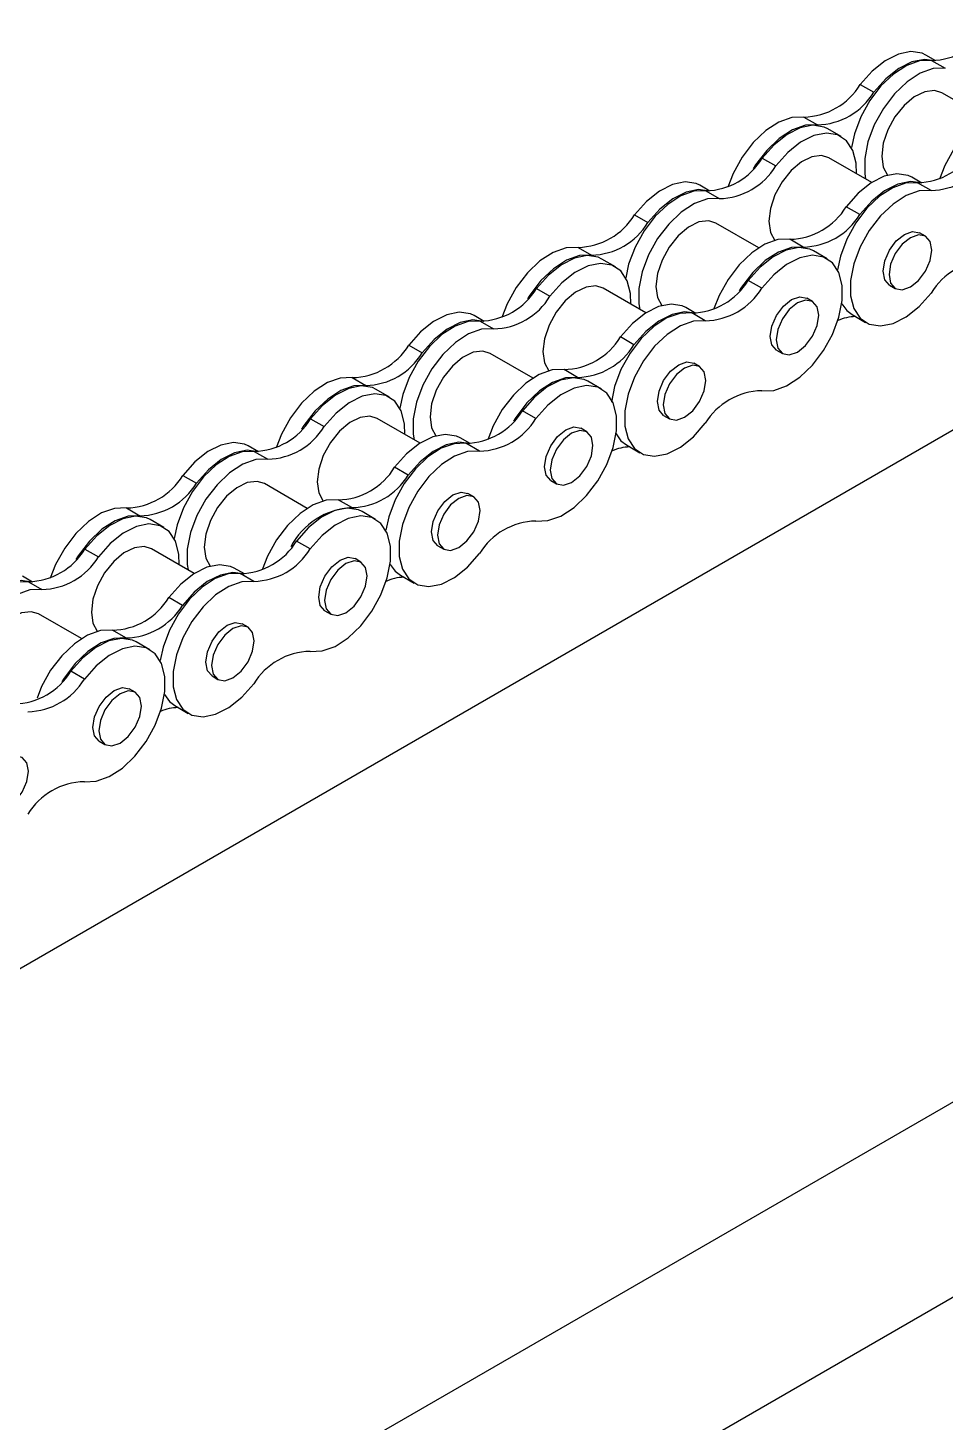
# Model space of a CAD drawing. Header units: metres. Extents: x 0 to 21025, y 0 to 14850.
# Drawn here: x 13940.5 to 14013.4, y 5738 to 5848.9 of the extents above; entities that cross this region are included whole.
import ezdxf

# ---------------------------------------------------------------- set-up
doc = ezdxf.new("R2010")
doc.units = ezdxf.units.M
doc.header["$LTSCALE"] = 25
doc.layers.add('SL4', color=4, linetype='Continuous')

msp = doc.modelspace()

# ---------------------------------------------------------------- linework, layer by layer
at = {"layer": 'SL4'}
for p, q in [((14012.698, 5846.318), (14011.898, 5846.78)), ((14012.366, 5846.346), (14013.441, 5845.726)), ((14006.694, 5844.436), (14007.768, 5843.816)), ((14016.582, 5841.812), (14013.176, 5843.779)), ((14002.203, 5841.844), (14003.278, 5841.224)), ((14005.175, 5840.292), (14004.1, 5840.913)), ((13998.896, 5838.57), (13999.97, 5837.949)), ((14007.602, 5836.628), (14004.195, 5838.595)), ((14011.582, 5836.594), (14010.783, 5837.055)), ((14012.325, 5836.001), (14011.25, 5836.622)), ((13994.737, 5835.95), (13993.938, 5836.411)), ((13994.405, 5835.978), (13995.48, 5835.357)), ((14006.653, 5834.092), (14005.578, 5834.712)), ((13988.733, 5834.068), (13989.808, 5833.448)), ((13998.622, 5831.444), (13995.215, 5833.411)), ((14002.162, 5831.5), (14001.088, 5832.12)), ((14011.875, 5832.358), (14011.409, 5832.627)), ((13984.243, 5831.476), (13985.318, 5830.855)), ((14004.059, 5830.568), (14002.985, 5831.189)), ((13987.215, 5829.924), (13986.14, 5830.544)), ((13998.855, 5828.225), (13997.78, 5828.845)), ((13980.935, 5828.201), (13982.01, 5827.581)), ((13989.642, 5826.26), (13986.235, 5828.227)), ((14009.011, 5828.473), (14009.477, 5828.204)), ((13993.622, 5826.225), (13992.822, 5826.687)), ((14002.895, 5827.174), (14002.429, 5827.443)), ((13976.777, 5825.581), (13975.977, 5826.043)), ((13976.445, 5825.609), (13977.52, 5824.989)), ((13994.364, 5825.633), (13993.29, 5826.253)), ((14006.045, 5826.119), (14007.12, 5825.498)), ((13090.289, 5283.649), (14027.187, 5824.509)), ((13988.692, 5823.723), (13987.617, 5824.344)), ((13970.773, 5823.7), (13971.847, 5823.079)), ((14000.031, 5823.289), (14000.497, 5823.02)), ((13980.661, 5821.076), (13977.255, 5823.042)), ((13993.915, 5821.99), (13993.449, 5822.259)), ((13966.282, 5821.108), (13967.357, 5820.487)), ((13984.202, 5821.131), (13983.127, 5821.752)), ((13969.254, 5819.556), (13968.179, 5820.176)), ((13986.099, 5820.2), (13985.024, 5820.82)), ((13962.975, 5817.833), (13964.049, 5817.212)), ((13971.681, 5815.891), (13968.274, 5817.858)), ((13980.894, 5817.857), (13979.819, 5818.477)), ((13991.051, 5818.104), (13991.516, 5817.836)), ((13984.934, 5816.806), (13984.469, 5817.075)), ((13958.816, 5815.213), (13958.017, 5815.674)), ((13975.661, 5815.857), (13974.862, 5816.319)), ((13976.404, 5815.265), (13975.329, 5815.885)), ((13988.085, 5815.75), (13989.16, 5815.13)), ((13958.484, 5815.241), (13959.559, 5814.62)), ((13952.812, 5813.331), (13953.887, 5812.711)), ((13970.732, 5813.355), (13969.657, 5813.975)), ((13962.701, 5810.707), (13959.294, 5812.674)), ((13982.07, 5812.92), (13982.536, 5812.651)), ((13966.241, 5810.763), (13965.167, 5811.383)), ((13975.954, 5811.622), (13975.488, 5811.89)), ((13948.322, 5810.739), (13949.397, 5810.119)), ((13968.138, 5809.831), (13967.064, 5810.452)), ((13951.294, 5809.187), (13950.219, 5809.808)), ((13962.934, 5807.488), (13961.859, 5808.109)), ((13973.09, 5807.736), (13973.556, 5807.467)), ((13945.014, 5807.465), (13946.089, 5806.844)), ((13953.721, 5805.523), (13950.314, 5807.49)), ((13966.974, 5806.438), (13966.508, 5806.706)), ((13957.701, 5805.489), (13956.901, 5805.95)), ((13958.443, 5804.896), (13957.369, 5805.517)), ((13940.856, 5804.844), (13940.056, 5805.306)), ((13940.524, 5804.872), (13941.599, 5804.252)), ((13970.124, 5805.382), (13971.199, 5804.762)), ((13952.771, 5802.987), (13951.696, 5803.607)), ((13944.74, 5800.339), (13941.334, 5802.306)), ((13964.11, 5802.552), (13964.576, 5802.283)), ((13948.281, 5800.394), (13947.206, 5801.015)), ((13957.994, 5801.253), (13957.528, 5801.522)), ((13950.178, 5799.463), (13949.103, 5800.084)), ((13136.586, 5256.922), (14073.485, 5797.782)), ((13944.973, 5797.12), (13943.898, 5797.74)), ((13955.13, 5797.368), (13955.595, 5797.099)), ((13949.013, 5796.069), (13948.548, 5796.338)), ((13952.164, 5795.014), (13953.239, 5794.393)), ((13946.149, 5792.183), (13946.615, 5791.915)), ((14080.22, 5786.117), (13143.322, 5245.256))]:
    msp.add_line(p, q, dxfattribs=at)
at = {"layer": 'SL4', "flags": 128}
for points in [[(14011.898, 5846.78), (14011.606, 5846.918), (14010.72, 5847.055), (14009.721, 5846.853), (14008.674, 5846.324), (14007.643, 5845.501), (14006.694, 5844.436)], [(14012.366, 5846.346), (14011.416, 5846.315), (14010.386, 5845.947), (14009.338, 5845.267), (14008.34, 5844.316), (14007.453, 5843.155), (14006.735, 5841.857), (14006.229, 5840.503), (14005.997, 5839.421)], [(14013.441, 5845.726), (14012.491, 5845.694), (14011.46, 5845.327), (14010.413, 5844.646), (14009.414, 5843.696), (14008.528, 5842.535), (14007.809, 5841.237), (14007.304, 5839.883), (14007.043, 5838.558), (14007.043, 5837.346), (14007.117, 5836.908)], [(14012.616, 5846.321), (14011.795, 5846.435), (14010.796, 5846.233), (14009.749, 5845.704), (14008.718, 5844.881), (14007.768, 5843.816)], [(14013.176, 5843.779), (14012.596, 5843.958), (14011.819, 5843.862), (14010.986, 5843.453), (14010.173, 5842.769), (14009.45, 5841.87), (14008.882, 5840.835), (14008.52, 5839.758), (14008.396, 5838.733)], [(14019.048, 5842.488), (14018.099, 5842.457), (14017.068, 5842.09), (14016.02, 5841.409), (14015.022, 5840.459), (14014.135, 5839.298), (14013.417, 5838), (14012.991, 5836.908)], [(14002.203, 5841.844), (14001.254, 5841.813), (14000.223, 5841.445), (13999.175, 5840.765), (13998.177, 5839.815), (13997.291, 5838.654), (13996.572, 5837.356), (13996.146, 5836.264)], [(14003.278, 5841.224), (14002.329, 5841.192), (14001.298, 5840.825), (14000.25, 5840.145), (13999.252, 5839.194), (13998.366, 5838.033), (13998.178, 5837.735)], [(14004.1, 5840.913), (14003.808, 5841.051), (14002.922, 5841.189), (14001.923, 5840.986), (14000.876, 5840.457), (13999.845, 5839.634), (13998.896, 5838.57)], [(14006.396, 5837.325), (14006.368, 5838.169), (14006.107, 5839.192), (14005.602, 5839.962), (14004.883, 5840.431), (14003.997, 5840.568), (14002.998, 5840.366), (14001.951, 5839.837), (14000.92, 5839.014), (13999.97, 5837.949)], [(14004.195, 5838.595), (14003.615, 5838.774), (14002.839, 5838.678), (14002.006, 5838.269), (14001.192, 5837.585), (14000.47, 5836.686), (13999.902, 5835.651), (13999.54, 5834.574), (13999.415, 5833.549)], [(14008.396, 5838.733), (14008.52, 5837.852), (14008.865, 5837.212)], [(13993.938, 5836.411), (13993.646, 5836.549), (13992.759, 5836.687), (13991.761, 5836.485), (13990.713, 5835.956), (13989.682, 5835.133), (13988.733, 5834.068)], [(14011.25, 5836.622), (14010.301, 5836.59), (14009.27, 5836.223), (14008.222, 5835.543), (14007.224, 5834.592), (14006.338, 5833.431), (14005.619, 5832.133), (14005.113, 5830.779), (14004.881, 5829.697)], [(14010.783, 5837.055), (14010.49, 5837.194), (14009.604, 5837.331), (14008.606, 5837.129), (14007.558, 5836.6), (14006.527, 5835.777), (14005.578, 5834.712)], [(14011.5, 5836.596), (14010.679, 5836.711), (14009.68, 5836.508), (14008.633, 5835.979), (14007.602, 5835.156), (14006.653, 5834.092)], [(13994.405, 5835.978), (13993.456, 5835.946), (13992.425, 5835.579), (13991.378, 5834.898), (13990.379, 5833.948), (13989.493, 5832.787), (13988.774, 5831.489), (13988.268, 5830.135), (13988.037, 5829.053)], [(13995.48, 5835.357), (13994.531, 5835.326), (13993.5, 5834.958), (13992.452, 5834.278), (13991.454, 5833.327), (13990.568, 5832.167), (13989.849, 5830.868), (13989.343, 5829.514), (13989.082, 5828.19), (13989.082, 5826.978), (13989.156, 5826.54)], [(13994.656, 5835.952), (13993.834, 5836.066), (13992.836, 5835.864), (13991.788, 5835.335), (13990.757, 5834.512), (13989.808, 5833.448)], [(14012.325, 5836.001), (14011.375, 5835.97), (14010.345, 5835.602), (14009.297, 5834.922), (14008.299, 5833.972), (14007.412, 5832.811), (14006.694, 5831.513), (14006.188, 5830.159), (14005.927, 5828.834), (14005.927, 5827.622), (14006.188, 5826.599), (14006.694, 5825.829), (14007.412, 5825.36), (14008.299, 5825.223), (14009.297, 5825.425), (14010.345, 5825.954), (14011.375, 5826.777), (14012.325, 5827.841)], [(13995.215, 5833.411), (13994.635, 5833.59), (13993.858, 5833.493), (13993.026, 5833.085), (13992.212, 5832.401), (13991.489, 5831.501), (13990.922, 5830.467), (13990.559, 5829.39), (13990.435, 5828.365)], [(13999.415, 5833.549), (13999.54, 5832.668), (13999.885, 5832.028)], [(14001.088, 5832.12), (14000.138, 5832.089), (13999.107, 5831.721), (13998.06, 5831.041), (13997.061, 5830.09), (13996.175, 5828.93), (13995.456, 5827.631), (13995.03, 5826.539)], [(14008.514, 5829.571), (14008.643, 5830.395), (14009.011, 5831.243), (14009.561, 5831.985), (14010.21, 5832.509), (14010.859, 5832.734), (14011.409, 5832.627)], [(14008.98, 5829.302), (14009.109, 5828.627), (14009.477, 5828.204), (14010.027, 5828.097), (14010.676, 5828.323), (14011.325, 5828.847), (14011.875, 5829.589), (14012.243, 5830.436), (14012.372, 5831.26), (14012.243, 5831.935), (14011.875, 5832.358), (14011.325, 5832.465), (14010.676, 5832.24), (14010.027, 5831.716), (14009.477, 5830.974), (14009.109, 5830.126), (14008.98, 5829.302)], [(13984.243, 5831.476), (13983.293, 5831.445), (13982.263, 5831.077), (13981.215, 5830.397), (13980.217, 5829.446), (13979.33, 5828.285), (13978.612, 5826.987), (13978.185, 5825.895)], [(14002.162, 5831.5), (14001.213, 5831.468), (14000.182, 5831.101), (13999.134, 5830.42), (13998.136, 5829.47), (13997.25, 5828.309), (13997.062, 5828.011)], [(14002.985, 5831.189), (14002.692, 5831.327), (14001.806, 5831.464), (14000.808, 5831.262), (13999.76, 5830.733), (13998.729, 5829.91), (13997.78, 5828.845)], [(13985.318, 5830.855), (13984.368, 5830.824), (13983.337, 5830.457), (13982.29, 5829.776), (13981.291, 5828.826), (13980.405, 5827.665), (13980.218, 5827.367)], [(13986.14, 5830.544), (13985.848, 5830.683), (13984.961, 5830.82), (13983.963, 5830.618), (13982.915, 5830.089), (13981.885, 5829.266), (13980.935, 5828.201)], [(13988.435, 5826.956), (13988.408, 5827.801), (13988.147, 5828.824), (13987.641, 5829.594), (13986.922, 5830.062), (13986.036, 5830.2), (13985.038, 5829.998), (13983.99, 5829.468), (13982.959, 5828.646), (13982.01, 5827.581)], [(13998.855, 5820.065), (13999.804, 5820.097), (14000.835, 5820.464), (14001.882, 5821.144), (14002.881, 5822.095), (14003.767, 5823.256), (14004.486, 5824.554), (14004.992, 5825.908), (14005.253, 5827.233), (14005.253, 5828.445), (14004.992, 5829.468), (14004.486, 5830.238), (14003.767, 5830.706), (14002.881, 5830.844), (14001.882, 5830.642), (14000.835, 5830.113), (13999.804, 5829.29), (13998.855, 5828.225)], [(14009.011, 5828.473), (14009.011, 5828.473), (14008.643, 5828.896), (14008.514, 5829.571)], [(13986.235, 5828.227), (13985.655, 5828.406), (13984.878, 5828.309), (13984.046, 5827.901), (13983.232, 5827.216), (13982.509, 5826.317), (13981.941, 5825.283), (13981.579, 5824.205), (13981.455, 5823.181)], [(13990.435, 5828.365), (13990.559, 5827.483), (13990.905, 5826.843)], [(13992.822, 5826.687), (13992.53, 5826.825), (13991.643, 5826.963), (13990.645, 5826.761), (13989.598, 5826.231), (13988.567, 5825.409), (13987.617, 5824.344)], [(13999.534, 5824.387), (13999.663, 5825.211), (14000.031, 5826.058), (14000.581, 5826.801), (14001.23, 5827.324), (14001.879, 5827.55), (14002.429, 5827.443)], [(14000, 5824.118), (14000.129, 5823.443), (14000.496, 5823.02), (14001.047, 5822.913), (14001.696, 5823.139), (14002.345, 5823.662), (14002.895, 5824.405), (14003.263, 5825.252), (14003.392, 5826.076), (14003.263, 5826.751), (14002.895, 5827.174), (14002.345, 5827.281), (14001.696, 5827.056), (14001.047, 5826.532), (14000.496, 5825.79), (14000.129, 5824.942), (14000, 5824.118)], [(14005.223, 5826.99), (14005.619, 5826.449), (14006.045, 5826.119)], [(13976.445, 5825.609), (13975.495, 5825.578), (13974.465, 5825.21), (13973.417, 5824.53), (13972.419, 5823.58), (13971.532, 5822.419), (13970.814, 5821.12), (13970.308, 5819.766), (13970.076, 5818.684)], [(13975.977, 5826.043), (13975.685, 5826.181), (13974.799, 5826.319), (13973.8, 5826.116), (13972.753, 5825.587), (13971.722, 5824.764), (13970.773, 5823.7)], [(13976.695, 5825.584), (13975.874, 5825.698), (13974.875, 5825.496), (13973.828, 5824.967), (13972.797, 5824.144), (13971.847, 5823.079)], [(13993.29, 5826.253), (13992.34, 5826.222), (13991.309, 5825.854), (13990.262, 5825.174), (13989.263, 5824.224), (13988.377, 5823.063), (13987.658, 5821.765), (13987.153, 5820.411), (13986.898, 5819.149)], [(13994.364, 5825.633), (13993.415, 5825.601), (13992.384, 5825.234), (13991.337, 5824.554), (13990.338, 5823.603), (13989.452, 5822.442), (13988.733, 5821.144), (13988.227, 5819.79), (13987.966, 5818.465), (13987.966, 5817.253), (13988.227, 5816.23), (13988.733, 5815.46), (13989.452, 5814.992), (13990.338, 5814.854), (13991.337, 5815.056), (13992.384, 5815.586), (13993.415, 5816.408), (13994.364, 5817.473)], [(13993.54, 5826.228), (13992.718, 5826.342), (13991.72, 5826.14), (13990.672, 5825.611), (13989.641, 5824.788), (13988.692, 5823.723)], [(13977.52, 5824.989), (13976.57, 5824.957), (13975.539, 5824.59), (13974.492, 5823.91), (13973.493, 5822.959), (13972.607, 5821.798), (13971.888, 5820.5), (13971.383, 5819.146), (13971.122, 5817.821), (13971.122, 5816.609), (13971.196, 5816.172)], [(14000.031, 5823.289), (14000.031, 5823.289), (13999.663, 5823.712), (13999.534, 5824.387)], [(13977.255, 5823.042), (13976.675, 5823.221), (13975.898, 5823.125), (13975.065, 5822.716), (13974.252, 5822.032), (13973.529, 5821.133), (13972.961, 5820.099), (13972.599, 5819.021), (13972.475, 5817.996)], [(13981.455, 5823.181), (13981.579, 5822.299), (13981.924, 5821.659)], [(13990.554, 5819.203), (13990.683, 5820.027), (13991.051, 5820.874), (13991.601, 5821.616), (13992.25, 5822.14), (13992.899, 5822.366), (13993.449, 5822.259)], [(13991.019, 5818.934), (13991.149, 5818.259), (13991.516, 5817.836), (13992.066, 5817.729), (13992.715, 5817.954), (13993.364, 5818.478), (13993.915, 5819.22), (13994.282, 5820.068), (13994.411, 5820.892), (13994.282, 5821.567), (13993.915, 5821.99), (13993.364, 5822.097), (13992.715, 5821.871), (13992.066, 5821.348), (13991.516, 5820.605), (13991.149, 5819.758), (13991.019, 5818.934)], [(13966.282, 5821.108), (13965.333, 5821.076), (13964.302, 5820.709), (13963.254, 5820.028), (13962.256, 5819.078), (13961.37, 5817.917), (13960.651, 5816.619), (13960.225, 5815.527)], [(13983.127, 5821.752), (13982.178, 5821.72), (13981.147, 5821.353), (13980.099, 5820.672), (13979.101, 5819.722), (13978.214, 5818.561), (13977.496, 5817.263), (13977.07, 5816.171)], [(13984.202, 5821.131), (13983.252, 5821.1), (13982.222, 5820.732), (13981.174, 5820.052), (13980.176, 5819.102), (13979.289, 5817.941), (13979.102, 5817.642)], [(13985.024, 5820.82), (13984.732, 5820.959), (13983.845, 5821.096), (13982.847, 5820.894), (13981.8, 5820.365), (13980.769, 5819.542), (13979.819, 5818.477)], [(13967.357, 5820.487), (13966.408, 5820.456), (13965.377, 5820.088), (13964.329, 5819.408), (13963.331, 5818.457), (13962.445, 5817.297), (13962.257, 5816.998)], [(13968.179, 5820.176), (13967.887, 5820.314), (13967.001, 5820.452), (13966.002, 5820.25), (13964.955, 5819.721), (13963.924, 5818.898), (13962.975, 5817.833)], [(13970.475, 5816.588), (13970.447, 5817.432), (13970.186, 5818.455), (13969.681, 5819.225), (13968.962, 5819.694), (13968.076, 5819.831), (13967.077, 5819.629), (13966.03, 5819.1), (13964.999, 5818.277), (13964.049, 5817.212)], [(13980.894, 5809.697), (13981.844, 5809.728), (13982.874, 5810.096), (13983.922, 5810.776), (13984.92, 5811.727), (13985.807, 5812.887), (13986.525, 5814.186), (13987.031, 5815.54), (13987.292, 5816.864), (13987.292, 5818.076), (13987.031, 5819.1), (13986.525, 5819.87), (13985.807, 5820.338), (13984.92, 5820.476), (13983.922, 5820.273), (13982.874, 5819.744), (13981.844, 5818.921), (13980.894, 5817.857)], [(13991.051, 5818.104), (13991.051, 5818.104), (13990.683, 5818.528), (13990.554, 5819.203)], [(13968.274, 5817.858), (13967.694, 5818.037), (13966.918, 5817.941), (13966.085, 5817.532), (13965.271, 5816.848), (13964.549, 5815.949), (13963.981, 5814.915), (13963.619, 5813.837), (13963.494, 5812.812)], [(13972.475, 5817.996), (13972.599, 5817.115), (13972.944, 5816.475)], [(13974.862, 5816.319), (13974.569, 5816.457), (13973.683, 5816.594), (13972.685, 5816.392), (13971.637, 5815.863), (13970.606, 5815.04), (13969.657, 5813.975)], [(13981.574, 5814.018), (13981.703, 5814.842), (13982.07, 5815.69), (13982.621, 5816.432), (13983.27, 5816.956), (13983.919, 5817.182), (13984.469, 5817.075)], [(13982.039, 5813.75), (13982.168, 5813.075), (13982.536, 5812.652), (13983.086, 5812.545), (13983.735, 5812.77), (13984.384, 5813.294), (13984.934, 5814.036), (13985.302, 5814.884), (13985.431, 5815.708), (13985.302, 5816.383), (13984.934, 5816.806), (13984.384, 5816.913), (13983.735, 5816.687), (13983.086, 5816.163), (13982.536, 5815.421), (13982.168, 5814.574), (13982.039, 5813.75)], [(13987.212, 5816.721), (13987.658, 5816.081), (13988.085, 5815.75)], [(13958.017, 5815.674), (13957.725, 5815.813), (13956.838, 5815.95), (13955.84, 5815.748), (13954.792, 5815.219), (13953.761, 5814.396), (13952.812, 5813.331)], [(13975.329, 5815.885), (13974.38, 5815.854), (13973.349, 5815.486), (13972.301, 5814.806), (13971.303, 5813.855), (13970.417, 5812.694), (13969.698, 5811.396), (13969.192, 5810.042), (13968.96, 5808.96)], [(13975.579, 5815.86), (13974.758, 5815.974), (13973.759, 5815.772), (13972.712, 5815.243), (13971.681, 5814.42), (13970.732, 5813.355)], [(13958.484, 5815.241), (13957.535, 5815.209), (13956.504, 5814.842), (13955.457, 5814.162), (13954.458, 5813.211), (13953.572, 5812.05), (13952.853, 5810.752), (13952.347, 5809.398), (13952.116, 5808.316)], [(13959.559, 5814.62), (13958.61, 5814.589), (13957.579, 5814.222), (13956.531, 5813.541), (13955.533, 5812.591), (13954.647, 5811.43), (13953.928, 5810.132), (13953.422, 5808.778), (13953.161, 5807.453), (13953.161, 5806.241), (13953.235, 5805.803)], [(13958.735, 5815.215), (13957.913, 5815.33), (13956.915, 5815.128), (13955.867, 5814.598), (13954.836, 5813.776), (13953.887, 5812.711)], [(13976.404, 5815.265), (13975.454, 5815.233), (13974.424, 5814.866), (13973.376, 5814.185), (13972.378, 5813.235), (13971.491, 5812.074), (13970.773, 5810.776), (13970.267, 5809.422), (13970.006, 5808.097), (13970.006, 5806.885), (13970.267, 5805.862), (13970.773, 5805.092), (13971.491, 5804.623), (13972.378, 5804.486), (13973.376, 5804.688), (13974.424, 5805.217), (13975.454, 5806.04), (13976.404, 5807.105)], [(13982.07, 5812.92), (13982.07, 5812.92), (13981.703, 5813.343), (13981.574, 5814.018)], [(13959.294, 5812.674), (13958.714, 5812.853), (13957.937, 5812.757), (13957.105, 5812.348), (13956.291, 5811.664), (13955.568, 5810.765), (13955.001, 5809.73), (13954.638, 5808.653), (13954.514, 5807.628)], [(13963.494, 5812.812), (13963.619, 5811.931), (13963.964, 5811.291)], [(13965.167, 5811.383), (13964.217, 5811.352), (13963.186, 5810.984), (13962.139, 5810.304), (13961.14, 5809.354), (13960.254, 5808.193), (13959.535, 5806.895), (13959.109, 5805.803)], [(13972.593, 5808.834), (13972.722, 5809.658), (13973.09, 5810.506), (13973.64, 5811.248), (13974.289, 5811.772), (13974.938, 5811.997), (13975.488, 5811.89)], [(13973.059, 5808.565), (13973.188, 5807.89), (13973.556, 5807.467), (13974.106, 5807.36), (13974.755, 5807.586), (13975.404, 5808.11), (13975.954, 5808.852), (13976.322, 5809.7), (13976.451, 5810.524), (13976.322, 5811.198), (13975.954, 5811.622), (13975.404, 5811.729), (13974.755, 5811.503), (13974.106, 5810.979), (13973.556, 5810.237), (13973.188, 5809.389), (13973.059, 5808.565)], [(13948.322, 5810.739), (13947.372, 5810.708), (13946.342, 5810.34), (13945.294, 5809.66), (13944.296, 5808.709), (13943.409, 5807.549), (13942.691, 5806.25), (13942.264, 5805.158)], [(13949.397, 5810.119), (13948.447, 5810.087), (13947.416, 5809.72), (13946.369, 5809.039), (13945.37, 5808.089), (13944.484, 5806.928), (13944.297, 5806.63)], [(13950.219, 5809.808), (13949.927, 5809.946), (13949.04, 5810.083), (13948.042, 5809.881), (13946.994, 5809.352), (13945.964, 5808.529), (13945.014, 5807.465)], [(13967.064, 5810.452), (13966.771, 5810.59), (13965.885, 5810.728), (13964.887, 5810.525), (13963.839, 5809.996), (13962.808, 5809.174), (13961.859, 5808.109)], [(13962.934, 5799.328), (13963.883, 5799.36), (13964.914, 5799.727), (13965.961, 5800.408), (13966.96, 5801.358), (13967.846, 5802.519), (13968.565, 5803.817), (13969.071, 5805.171), (13969.332, 5806.496), (13969.332, 5807.708), (13969.071, 5808.731), (13968.565, 5809.501), (13967.846, 5809.97), (13966.96, 5810.107), (13965.961, 5809.905), (13964.914, 5809.376), (13963.883, 5808.553), (13962.934, 5807.488)], [(13952.514, 5806.22), (13952.487, 5807.064), (13952.226, 5808.087), (13951.72, 5808.857), (13951.001, 5809.326), (13950.115, 5809.463), (13949.117, 5809.261), (13948.069, 5808.732), (13947.038, 5807.909), (13946.089, 5806.844)], [(13973.09, 5807.736), (13973.09, 5807.736), (13972.722, 5808.159), (13972.593, 5808.834)], [(13950.314, 5807.49), (13949.734, 5807.669), (13948.957, 5807.572), (13948.125, 5807.164), (13947.311, 5806.48), (13946.588, 5805.58), (13946.02, 5804.546), (13945.658, 5803.469), (13945.534, 5802.444)], [(13954.514, 5807.628), (13954.638, 5806.747), (13954.984, 5806.107)], [(13963.613, 5803.65), (13963.742, 5804.474), (13964.11, 5805.322), (13964.66, 5806.064), (13965.309, 5806.588), (13965.958, 5806.813), (13966.508, 5806.706)], [(13964.079, 5803.381), (13964.208, 5802.706), (13964.575, 5802.283), (13965.126, 5802.176), (13965.775, 5802.402), (13966.424, 5802.926), (13966.974, 5803.668), (13967.342, 5804.515), (13967.471, 5805.339), (13967.342, 5806.014), (13966.974, 5806.437), (13966.424, 5806.544), (13965.775, 5806.319), (13965.126, 5805.795), (13964.575, 5805.053), (13964.208, 5804.205), (13964.079, 5803.381)], [(13957.369, 5805.517), (13956.419, 5805.485), (13955.388, 5805.118), (13954.341, 5804.437), (13953.342, 5803.487), (13952.456, 5802.326), (13951.737, 5801.028), (13951.232, 5799.674), (13951, 5798.592)], [(13956.901, 5805.95), (13956.609, 5806.088), (13955.722, 5806.226), (13954.724, 5806.024), (13953.677, 5805.495), (13952.646, 5804.672), (13951.696, 5803.607)], [(13957.619, 5805.491), (13956.797, 5805.605), (13955.799, 5805.403), (13954.751, 5804.874), (13953.72, 5804.051), (13952.771, 5802.987)], [(13969.302, 5806.253), (13969.698, 5805.712), (13970.124, 5805.382)], [(13940.524, 5804.872), (13939.574, 5804.841), (13938.544, 5804.474), (13937.496, 5803.793), (13936.498, 5802.843), (13935.611, 5801.682), (13934.893, 5800.384), (13934.387, 5799.03), (13934.155, 5797.948)], [(13940.774, 5804.847), (13939.953, 5804.961), (13938.954, 5804.759), (13937.907, 5804.23), (13936.876, 5803.407), (13935.926, 5802.342)], [(13958.443, 5804.896), (13957.494, 5804.865), (13956.463, 5804.497), (13955.416, 5803.817), (13954.417, 5802.866), (13953.531, 5801.706), (13952.812, 5800.407), (13952.306, 5799.053), (13952.045, 5797.729), (13952.045, 5796.517), (13952.306, 5795.493), (13952.812, 5794.723), (13953.531, 5794.255), (13954.417, 5794.117), (13955.416, 5794.32), (13956.463, 5794.849), (13957.494, 5795.672), (13958.443, 5796.736)], [(13941.599, 5804.252), (13940.649, 5804.221), (13939.618, 5803.853), (13938.571, 5803.173), (13937.572, 5802.222), (13936.686, 5801.061), (13935.967, 5799.763), (13935.462, 5798.409), (13935.201, 5797.085), (13935.201, 5795.873), (13935.275, 5795.435)], [(13964.11, 5802.552), (13964.11, 5802.552), (13963.742, 5802.975), (13963.613, 5803.65)], [(13941.334, 5802.306), (13940.754, 5802.485), (13939.977, 5802.388), (13939.144, 5801.98), (13938.331, 5801.295), (13937.608, 5800.396), (13937.04, 5799.362), (13936.678, 5798.284), (13936.554, 5797.26)], [(13945.534, 5802.444), (13945.658, 5801.562), (13946.003, 5800.922)], [(13947.206, 5801.015), (13946.257, 5800.984), (13945.226, 5800.616), (13944.178, 5799.936), (13943.18, 5798.985), (13942.293, 5797.824), (13941.575, 5796.526), (13941.208, 5795.612)], [(13954.633, 5798.466), (13954.762, 5799.29), (13955.13, 5800.137), (13955.68, 5800.88), (13956.329, 5801.403), (13956.978, 5801.629), (13957.528, 5801.522)], [(13955.098, 5798.197), (13955.228, 5797.522), (13955.595, 5797.099), (13956.145, 5796.992), (13956.794, 5797.218), (13957.443, 5797.741), (13957.994, 5798.484), (13958.361, 5799.331), (13958.49, 5800.155), (13958.361, 5800.83), (13957.994, 5801.253), (13957.443, 5801.36), (13956.794, 5801.135), (13956.145, 5800.611), (13955.595, 5799.869), (13955.228, 5799.021), (13955.098, 5798.197)], [(13948.281, 5800.394), (13947.331, 5800.363), (13946.301, 5799.996), (13945.253, 5799.315), (13944.255, 5798.365), (13943.368, 5797.204), (13943.181, 5796.906)], [(13949.103, 5800.084), (13948.811, 5800.222), (13947.924, 5800.359), (13946.926, 5800.157), (13945.879, 5799.628), (13944.848, 5798.805), (13943.898, 5797.74)], [(13944.973, 5788.96), (13945.923, 5788.992), (13946.953, 5789.359), (13948.001, 5790.039), (13948.999, 5790.99), (13949.886, 5792.151), (13950.604, 5793.449), (13951.11, 5794.803), (13951.371, 5796.128), (13951.371, 5797.34), (13951.11, 5798.363), (13950.604, 5799.133), (13949.886, 5799.601), (13948.999, 5799.739), (13948.001, 5799.537), (13946.953, 5799.007), (13945.923, 5798.185), (13944.973, 5797.12)], [(13955.13, 5797.368), (13955.13, 5797.368), (13954.762, 5797.791), (13954.633, 5798.466)], [(13945.653, 5793.282), (13945.782, 5794.106), (13946.149, 5794.953), (13946.7, 5795.695), (13947.349, 5796.219), (13947.998, 5796.445), (13948.548, 5796.338)], [(13946.118, 5793.013), (13946.247, 5792.338), (13946.615, 5791.915), (13947.165, 5791.808), (13947.814, 5792.033), (13948.463, 5792.557), (13949.013, 5793.299), (13949.381, 5794.147), (13949.51, 5794.971), (13949.381, 5795.646), (13949.013, 5796.069), (13948.463, 5796.176), (13947.814, 5795.95), (13947.165, 5795.427), (13946.615, 5794.684), (13946.247, 5793.837), (13946.118, 5793.013)], [(13951.342, 5795.885), (13951.737, 5795.344), (13952.164, 5795.014)], [(13946.149, 5792.183), (13946.149, 5792.184), (13945.782, 5792.607), (13945.653, 5793.282)], [(13937.138, 5787.829), (13937.267, 5787.154), (13937.635, 5786.731), (13938.185, 5786.624), (13938.834, 5786.849), (13939.483, 5787.373), (13940.033, 5788.115), (13940.401, 5788.963), (13940.53, 5789.787), (13940.401, 5790.462), (13940.033, 5790.885), (13939.483, 5790.992), (13938.834, 5790.766), (13938.185, 5790.242), (13937.635, 5789.5), (13937.267, 5788.653), (13937.138, 5787.829)]]:
    msp.add_lwpolyline(points, dxfattribs=at)
at = {"layer": 'SL4'}
for centre, radius, start, end in [((14012.256, 5851.721), 5.376, 271.17027, 328.82435), ((14002.094, 5847.22), 5.376, 271.17027, 328.82435), ((14003.168, 5846.599), 5.376, 271.17027, 328.82435), ((14011.14, 5841.997), 5.376, 271.17027, 328.82435), ((13994.296, 5841.353), 5.376, 271.17027, 328.82435), ((13995.37, 5840.732), 5.376, 271.17027, 328.82435), ((14012.215, 5841.377), 5.376, 271.17027, 328.82435), ((14000.978, 5837.495), 5.376, 271.17027, 328.82435), ((13984.133, 5836.851), 5.376, 271.17027, 328.82435), ((13985.208, 5836.231), 5.376, 271.17027, 328.82435), ((14002.053, 5836.875), 5.376, 271.17027, 328.82435), ((14016.925, 5825.058), 5.376, 91.17027, 148.82435), ((13993.18, 5831.629), 5.376, 271.17027, 328.82435), ((13976.335, 5830.984), 5.376, 271.17027, 328.82435), ((13994.255, 5831.008), 5.376, 271.17027, 328.82435), ((13977.41, 5830.364), 5.376, 271.17027, 328.82435), ((14006.35, 5822.514), 3.446, 90.48438, 114.65195), ((13983.017, 5827.127), 5.376, 271.17027, 328.82435), ((13966.173, 5826.483), 5.376, 271.17027, 328.82435), ((13984.092, 5826.506), 5.376, 271.17027, 328.82435), ((13967.247, 5825.862), 5.376, 271.17027, 328.82435), ((13998.964, 5814.69), 5.376, 91.17027, 148.82435), ((13958.375, 5820.616), 5.376, 271.17027, 328.82435), ((13975.219, 5821.26), 5.376, 271.17027, 328.82435), ((13976.294, 5820.64), 5.376, 271.17027, 328.82435), ((13959.449, 5819.996), 5.376, 271.17027, 328.82435), ((13988.389, 5812.145), 3.446, 90.4844, 114.65229), ((13948.212, 5816.114), 5.376, 271.17027, 328.82435), ((13965.057, 5816.759), 5.376, 271.17027, 328.82435), ((13966.132, 5816.138), 5.376, 271.17027, 328.82435), ((13949.287, 5815.494), 5.376, 271.17027, 328.82435), ((13966.559, 5804.916), 5.855, 93.11014, 152.07323), ((13981.004, 5804.322), 5.376, 91.17027, 148.82435), ((13957.259, 5810.892), 5.376, 271.17027, 328.82435), ((13940.414, 5810.248), 5.376, 271.17027, 328.82435), ((13941.489, 5809.627), 5.376, 271.17027, 328.82435), ((13958.334, 5810.271), 5.376, 271.17027, 328.82435), ((13970.434, 5801.735), 3.488, 90.56121, 116.02926), ((13947.096, 5806.39), 5.376, 271.17027, 328.82435), ((13948.171, 5805.77), 5.376, 271.17027, 328.82435), ((13963.043, 5793.953), 5.376, 91.17027, 148.82435), ((13939.298, 5800.524), 5.376, 271.17027, 328.82435), ((13940.373, 5799.903), 5.376, 271.17027, 328.82435), ((13952.468, 5791.408), 3.446, 90.48434, 114.65126), ((13945.083, 5783.585), 5.376, 91.17027, 148.82435)]:
    msp.add_arc(centre, radius, start, end, dxfattribs=at)

doc.saveas('drawing.dxf')
